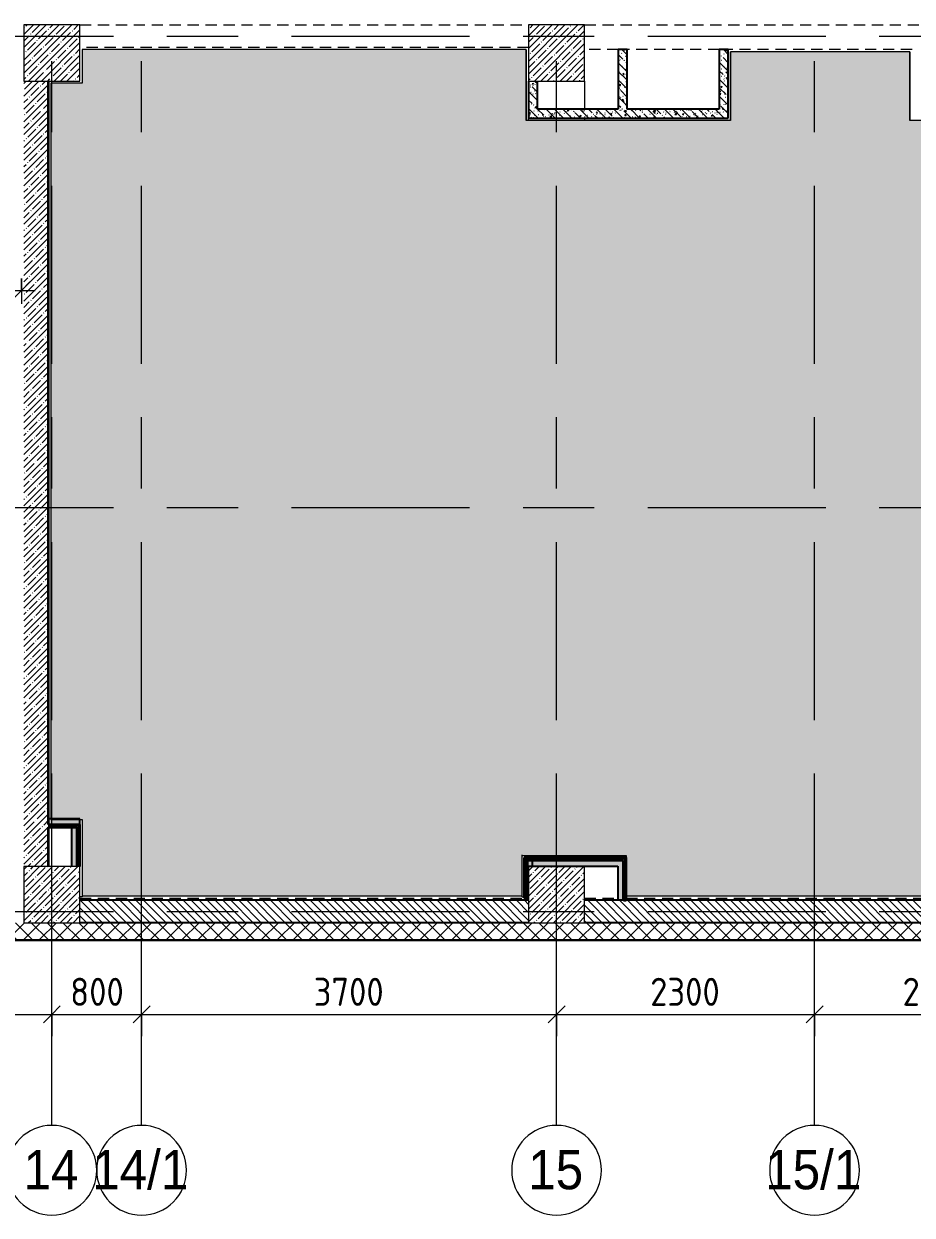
# Model space of a CAD drawing. Header units: millimetres. Extents: x 35861 to 236814, y -8553 to 29000.
# Drawn here: x 47410 to 55330, y -2706 to 7910 of the extents above; entities that cross this region are included whole.
import ezdxf

# ---------------------------------------------------------------- set-up
doc = ezdxf.new("R2010")
doc.units = ezdxf.units.MM
doc.linetypes.add('200_ШТРИХ__ш1_п0_6_', pattern=[160, 100, -60])
doc.linetypes.add('Осевая', pattern=[3175, 635, -476.25, 1587.5, -476.25])
for name, color, linetype, lineweight in [('A-ANNO-DIMS', 7, 'Continuous', 9), ('A-ANNO-DIMS-100', 7, 'Continuous', 9), ('A-CLNG', 7, 'Continuous', 9), ('A-CLNG-1', 7, 'Continuous', 13), ('A-DETL-MBND', 7, '200_ШТРИХ__ш1_п0_6_', 9), ('A-FLOR', 7, 'Continuous', 9), ('A-WALL', 7, 'Continuous', 9), ('I-WALL', 7, 'Continuous', 9), ('S-COLS', 7, 'Continuous', 9), ('Оси', 7, 'Continuous', 9), ('Оси-1', 7, 'Continuous', 20), ('Оси-2', 7, 'Осевая', 9)]:
    doc.layers.add(name, color=color, linetype=linetype, lineweight=lineweight)
for name, color, linetype, lineweight, true_color in [('A-WALL-1', 7, 'Continuous', 35, 0x3c3c3c), ('A-WALL-2', 7, 'Continuous', 25, 0x3c3c3c), ('A-WALL-FNSH-1', 7, 'Continuous', 9, 0x3c3c3c), ('A-WALL-FNSH-2', 7, 'Continuous', 13, 0x3c3c3c)]:
    doc.layers.add(name, color=color, linetype=linetype, lineweight=lineweight, true_color=true_color)
doc.styles.add('Arial', font='arial.ttf', dxfattribs={"width": 0.9, "height": 350})
doc.styles.add('ISOCPEUR', font='isocpeur.ttf', dxfattribs={"width": 0.9, "height": 250})
doc.styles.add('ISOCPEUR_1', font='isocpeur.ttf', dxfattribs={"width": 0.9, "height": 200})
doc.dimstyles.new('ISO-2_0_0_9К_Средний_округл2', dxfattribs={"dimscale": 304.8, "dimtxt": 199.196235, "dimasz": 0.492126, "dimexe": 0.393701, "dimexo": 0, "dimgap": 0, "dimtad": 1, "dimdec": 0, "dimrnd": 10, "dimzin": 0, "dimdsep": 46, "dimtxsty": 'ISOCPEUR_1', "dimblk1": 'OBLIQUE', "dimblk2": 'OBLIQUE', "dimsah": 1, "dimcen": 0.09, "dimdle": 0.393701, "dimazin": 0, "dimtfac": 1, "dimtdec": 4, "dimtix": 1, "dimtmove": 0, "dimatfit": 3, "dimfxl": 1, "dimtvp": 1, "dimtolj": 1, "dimtzin": 0, "dimarcsym": 2})
doc.dimstyles.new('ISO-2_5_0_9К_БОЛЬШОЙ', dxfattribs={"dimscale": 304.8, "dimtxt": 248.995294, "dimasz": 0.492126, "dimexe": 0.393701, "dimexo": 0.984252, "dimgap": 0, "dimtad": 1, "dimdec": 0, "dimrnd": 10, "dimzin": 0, "dimdsep": 46, "dimtxsty": 'ISOCPEUR', "dimblk1": 'OBLIQUE', "dimblk2": 'OBLIQUE', "dimsah": 1, "dimcen": 0.09, "dimdle": 0.393701, "dimazin": 0, "dimtfac": 1, "dimtdec": 4, "dimtix": 1, "dimtmove": 0, "dimatfit": 3, "dimfxl": 1, "dimtvp": 1, "dimtolj": 1, "dimtzin": 0, "dimarcsym": 2})
pattern_1 = [(135, (0, 0), (-75.43415, -75.43415), [106.68, -17.78, 3.556, -17.78]), (135, (0, 75.39), (-75.43415, -75.43415), []), (50, (0, 0), (127.52922, -11.15758), [13.335, -146.685]), (355, (0, 0), (-24.66966, 133.74002), [10.668, -117.348]), (100.451, (10.63, -0.93), (102.85973, 122.58178), [11.333, -124.663]), (46.184, (0, 35.56), (189.75516, -29.43036), [20.002, -220.027]), (96.636, (15.81, 33.1), (166.1822, 173.1996), [17, -186.995]), (351.184, (0, 35.56), (166.1839, 173.1976), [16.002, -176.022]), (21, (17.78, 26.67), (106.13027, -71.58603), [13.335, -146.685]), (326, (17.78, 26.67), (43.26188, 128.93175), [10.668, -117.348]), (71.451, (26.62, 20.7), (149.39198, 57.34505), [11.333, -124.663]), (37.5, (0, 0), (2.16223, 59.188357), [3.353, -112.573, 3.353, -115.773, -117.792]), (37.5, (0, 0), (2.16223, 59.188357), [-235.052, 3.353, -114.44]), (7.5, (0, 0), (46.77386, 70.12615), [3.353, -64.567, 3.353, -109.906, -44.894]), (7.5, (0, 0), (46.77386, 70.12615), [-181.178, 3.353, -41.542]), (327.5, (-39.65, 0), (94.91367, -4.010093), [3.353, -41.097, 3.353, -135.331, -184.023]), (327.5, (-39.65, 0), (94.91367, -4.010093), [-183.134, 3.353, -180.67]), (317.5, (-57.43, 0), (103.69057, 17.79882), [3.353, -54.432, 3.353, -88.748, -130.683]), (317.5, (-57.43, 0), (103.69057, 17.79882), [-149.885, 3.353, -127.33])]
pattern_2 = [(45, (0, 0), (-106.066, 106.066), []), (135, (0, 0), (-106.066, -106.066), [])]

# ---------------------------------------------------------------- blocks, each defined once
blk = doc.blocks.new('BSC_Колонна _Прямоугольная - 500х500-V2-План потолков с обозначением видов отделки и геометрии 1 этажа в осях 12 - 23')
at = {"layer": 'S-COLS'}
h = blk.add_hatch(dxfattribs=at)
h.set_pattern_fill('FP_4', color=256, style=0, pattern_type=2)
h.set_pattern_definition([(45, (-47660, -7650), (-57.02463, 57.02463), []), (45, (-47602.975, -7650), (-57.02463, 57.02463), [100.806, -20.161, 3.353, -16.808])])
h.paths.add_polyline_path([(-250, -250), (250, -250), (250, 250), (-250, 250)])
for p, q in [((250, 250), (-250, 250)), ((-250, 250), (-250, -250)), ((250, -250), (250, 250)), ((-250, -250), (250, -250))]:
    blk.add_line(p, q, dxfattribs=at)
blk = doc.blocks.new('BSC_Колонна _Прямоугольная - 500х500-V3-План потолков с обозначением видов отделки и геометрии 1 этажа в осях 12 - 23')
at = {"layer": 'S-COLS'}
h = blk.add_hatch(dxfattribs=at)
h.set_pattern_fill('FP_5', color=256, style=0, pattern_type=2)
h.set_pattern_definition([(45, (-52160, -7650), (-57.02463, 57.02463), []), (45, (-52102.975, -7650), (-57.02463, 57.02463), [100.806, -20.161, 3.353, -16.808])])
h.paths.add_polyline_path([(-250, -250), (250, -250), (250, 250), (-250, 250)])
for p, q in [((250, 250), (-250, 250)), ((-250, 250), (-250, -250)), ((250, -250), (250, 250)), ((-250, -250), (250, -250))]:
    blk.add_line(p, q, dxfattribs=at)
blk = doc.blocks.new('BSC_Колонна _Прямоугольная - 500х500-V7-План потолков с обозначением видов отделки и геометрии 1 этажа в осях 12 - 23')
at = {"layer": 'S-COLS'}
h = blk.add_hatch(dxfattribs=at)
h.set_pattern_fill('FP_9', color=256, style=0, pattern_type=2)
h.set_pattern_definition([(45, (-47660, -150), (-57.02463, 57.02463), []), (45, (-47602.975, -150), (-57.02463, 57.02463), [100.806, -20.161, 3.353, -16.808])])
h.paths.add_polyline_path([(-250, -250), (250, -250), (250, 250), (-250, 250)])
for p, q in [((250, 250), (-250, 250)), ((-250, 250), (-250, -250)), ((250, -250), (250, 250)), ((-250, -250), (250, -250))]:
    blk.add_line(p, q, dxfattribs=at)
blk = doc.blocks.new('BSC_Колонна _Прямоугольная - 500х500-V8-План потолков с обозначением видов отделки и геометрии 1 этажа в осях 12 - 23')
at = {"layer": 'S-COLS'}
h = blk.add_hatch(dxfattribs=at)
h.set_pattern_fill('FP_10', color=256, style=0, pattern_type=2)
h.set_pattern_definition([(45, (-52160, -150), (-57.02463, 57.02463), []), (45, (-52102.975, -150), (-57.02463, 57.02463), [100.806, -20.161, 3.353, -16.808])])
h.paths.add_polyline_path([(-250, -250), (250, -250), (250, 250), (-250, 250)])
for p, q in [((250, 250), (-250, 250)), ((-250, 250), (-250, -250)), ((250, -250), (250, 250)), ((-250, -250), (250, -250))]:
    blk.add_line(p, q, dxfattribs=at)
blk = doc.blocks.new('Ось сетки - D8-29747960-План потолков с обозначением видов отделки и геометрии 1 этажа в осях 12 - 23')
at = {"layer": 'Оси-1'}
for start, end in [(360, 180), (180, 360)]:
    blk.add_arc((0, 0), 4, start, end, dxfattribs=at)
blk = doc.blocks.new('DIMBLOCK4-План потолков с обозначением видов отделки и геометрии 1 этажа в осях 12 - 23')
at = {"layer": 'A-ANNO-DIMS-100'}
for p, q in [((43160, -1111), (43160, -797)), ((47660, -1111), (47660, -797)), ((43160, -917), (47660, -917)), ((43160, -917), (43160, -1111)), ((47660, -917), (47660, -1111))]:
    blk.add_line(p, q, dxfattribs=at)
at = {"layer": 'A-ANNO-DIMS-100', "lineweight": 20}
for p, q in [((43160, -917), (43235, -842)), ((47660, -917), (47735, -842)), ((43160, -917), (43085, -992)), ((47660, -917), (47585, -992))]:
    blk.add_line(p, q, dxfattribs=at)
at = {"layer": 'A-ANNO-DIMS-100', "color": 0, "insert": (45082, -591), "char_height": 250, "width": 787.21, "attachment_point": 1, "line_spacing_factor": 1.149209, "style": 'ISOCPEUR'}
blk.add_mtext('4500', dxfattribs=at)
blk = doc.blocks.new('_Oblique')
at = {"color": 0, "linetype": 'ByBlock', "lineweight": -2}
blk.add_line((-0.5, -0.5), (0.5, 0.5), dxfattribs=at)
blk = doc.blocks.new('DIMBLOCK5-План потолков с обозначением видов отделки и геометрии 1 этажа в осях 12 - 23')
at = {"layer": 'A-ANNO-DIMS-100'}
for p, q in [((47660, -1111), (47660, -797)), ((48460, -1111), (48460, -797)), ((47660, -917), (48460, -917)), ((47660, -917), (47660, -1111)), ((48460, -917), (48460, -1111))]:
    blk.add_line(p, q, dxfattribs=at)
at = {"layer": 'A-ANNO-DIMS-100', "lineweight": 20}
for p, q in [((47660, -917), (47735, -842)), ((48460, -917), (48535, -842)), ((47660, -917), (47585, -992)), ((48460, -917), (48385, -992))]:
    blk.add_line(p, q, dxfattribs=at)
at = {"layer": 'A-ANNO-DIMS-100', "color": 0, "insert": (47823, -591), "char_height": 250, "width": 568.86, "attachment_point": 1, "line_spacing_factor": 1.149209, "style": 'ISOCPEUR'}
blk.add_mtext('800', dxfattribs=at)
blk = doc.blocks.new('DIMBLOCK6-План потолков с обозначением видов отделки и геометрии 1 этажа в осях 12 - 23')
at = {"layer": 'A-ANNO-DIMS-100'}
for p, q in [((48460, -1111), (48460, -797)), ((52160, -1111), (52160, -797)), ((48460, -917), (52160, -917)), ((48460, -917), (48460, -1111)), ((52160, -917), (52160, -1111))]:
    blk.add_line(p, q, dxfattribs=at)
at = {"layer": 'A-ANNO-DIMS-100', "lineweight": 20}
for p, q in [((48460, -917), (48535, -842)), ((52160, -917), (52235, -842)), ((48460, -917), (48385, -992)), ((52160, -917), (52085, -992))]:
    blk.add_line(p, q, dxfattribs=at)
at = {"layer": 'A-ANNO-DIMS-100', "color": 0, "insert": (49994, -591), "char_height": 250, "width": 758.48, "attachment_point": 1, "line_spacing_factor": 1.149209, "style": 'ISOCPEUR'}
blk.add_mtext('3700', dxfattribs=at)
blk = doc.blocks.new('DIMBLOCK7-План потолков с обозначением видов отделки и геометрии 1 этажа в осях 12 - 23')
at = {"layer": 'A-ANNO-DIMS-100'}
for p, q in [((52160, -1111), (52160, -797)), ((54460, -1111), (54460, -797)), ((52160, -917), (54460, -917)), ((52160, -917), (52160, -1111)), ((54460, -917), (54460, -1111))]:
    blk.add_line(p, q, dxfattribs=at)
at = {"layer": 'A-ANNO-DIMS-100', "lineweight": 20}
for p, q in [((52160, -917), (52235, -842)), ((54460, -917), (54535, -842)), ((52160, -917), (52085, -992)), ((54460, -917), (54385, -992))]:
    blk.add_line(p, q, dxfattribs=at)
at = {"layer": 'A-ANNO-DIMS-100', "color": 0, "insert": (52994, -591), "char_height": 250, "width": 758.48, "attachment_point": 1, "line_spacing_factor": 1.149209, "style": 'ISOCPEUR'}
blk.add_mtext('2300', dxfattribs=at)
blk = doc.blocks.new('DIMBLOCK8-План потолков с обозначением видов отделки и геометрии 1 этажа в осях 12 - 23')
at = {"layer": 'A-ANNO-DIMS-100'}
for p, q in [((54460, -1111), (54460, -797)), ((56660, -1111), (56660, -797)), ((54460, -917), (56660, -917)), ((54460, -917), (54460, -1111)), ((56660, -917), (56660, -1111))]:
    blk.add_line(p, q, dxfattribs=at)
at = {"layer": 'A-ANNO-DIMS-100', "lineweight": 20}
for p, q in [((54460, -917), (54535, -842)), ((56660, -917), (56735, -842)), ((54460, -917), (54385, -992)), ((56660, -917), (56585, -992))]:
    blk.add_line(p, q, dxfattribs=at)
at = {"layer": 'A-ANNO-DIMS-100', "color": 0, "insert": (55244, -591), "char_height": 250, "width": 758.48, "attachment_point": 1, "line_spacing_factor": 1.149209, "style": 'ISOCPEUR'}
blk.add_mtext('2200', dxfattribs=at)
blk = doc.blocks.new('DIMBLOCK62-План потолков с обозначением видов отделки и геометрии 1 этажа в осях 12 - 23')
at = {"layer": 'A-ANNO-DIMS-100'}
for p, q in [((45980, 5880), (45980, 5415)), ((45980, 5535), (45980, 5880)), ((47390, 5641), (47390, 5415)), ((47390, 5535), (47390, 5641)), ((45980, 5535), (47510, 5535))]:
    blk.add_line(p, q, dxfattribs=at)
at = {"layer": 'A-ANNO-DIMS-100', "lineweight": 20}
for p, q in [((45980, 5535), (45905, 5460)), ((45980, 5535), (46055, 5610)), ((47390, 5535), (47315, 5460)), ((47390, 5535), (47465, 5610))]:
    blk.add_line(p, q, dxfattribs=at)
at = {"layer": 'A-ANNO-DIMS-100', "color": 0, "insert": (46457, 5796), "char_height": 200, "width": 547.02, "attachment_point": 1, "line_spacing_factor": 1.149209, "style": 'ISOCPEUR_1'}
blk.add_mtext('1410', dxfattribs=at)

msp = doc.modelspace()

# ---------------------------------------------------------------- hatches: boundary and pattern name
at = {"layer": 'A-CLNG'}
h = msp.add_hatch(color=256, dxfattribs=at)
h.paths.add_polyline_path([(62830.9, 140), (65390, 140), (65390, 7660), (62210, 7660), (62210, 7050), (60890, 7050), (60890, 7680), (56930, 7680), (56930, 7050), (55310, 7050), (55310, 7660), (53710, 7660), (53710, 7050), (51890, 7050), (51890, 7680), (47930, 7680), (47930, 7380), (47650, 7380), (47650, 820), (47930, 820), (47930, 140), (51851.5, 140), (51851.5, 500), (52780, 500), (52780, 140), (56390, 140), (56390, 500), (57180, 500), (57180, 140), (60890, 140), (60890, 500), (61630, 500), (61630, 140)])
h.paths.add_polyline_path([(56515.2, 2018.1), (56416.5, 2018.1), (56416.5, 2418.1), (57416.5, 2418.1), (57416.5, 2018.1), (57122.1, 2018.1)])
at = {"layer": 'A-WALL'}
h = msp.add_hatch(dxfattribs=at)
h.set_pattern_fill('FP_34', color=256, style=0, pattern_type=2)
h.set_pattern_definition([(135, (0, 0), (-35.35534, -35.35534), [])])
h.paths.add_polyline_path([(64274.2, -100), (65410, -100), (65410, 100), (61410, 100), (61410, -100), (62830.9, -100)])
h.paths.add_polyline_path([(60910, -100), (60910, 100), (56910, 100), (56910, -100), (58501.1, -100)])
h.paths.add_polyline_path([(56410, -100), (56410, 100), (52410, 100), (52410, -100), (55614.5, -100)])
h.paths.add_polyline_path([(51910, -100), (51910, 100), (47910, 100), (47910, -100), (49841.4, -100)])
h = msp.add_hatch(dxfattribs=at)
h.set_pattern_fill('FP_17', color=256, style=0, pattern_type=2)
h.set_pattern_definition([(45, (0, 0), (-70.71068, 70.71068), []), (135, (0, 0), (-70.71068, -70.71068), [])])
h.paths.add_polyline_path([(75098.9, -250), (75700, -250), (75700, -100), (38742.7, -100), (38742.7, -250), (74377.2, -250)])
at = {"layer": 'I-WALL'}
h = msp.add_hatch(dxfattribs=at)
h.set_pattern_fill('FP_20', color=256, style=0, pattern_type=2)
h.set_pattern_definition(pattern_1)
h.paths.add_polyline_path([(52710, 7150), (52790, 7150), (52790, 7680), (52710, 7680)])
h = msp.add_hatch(dxfattribs=at)
h.set_pattern_fill('FP_20', color=256, style=0, pattern_type=2)
h.set_pattern_definition(pattern_1)
h.paths.add_polyline_path([(53690, 7150), (53690, 7680), (53610, 7680), (53610, 7150)])
h = msp.add_hatch(dxfattribs=at)
h.set_pattern_fill('FP_1', color=256, style=0, pattern_type=2)
h.set_pattern_definition([(45, (0, 0), (-57.02463, 57.02463), []), (45, (57.025, 0), (-57.02463, 57.02463), [100.806, -20.161, 3.353, -16.808])])
h.paths.add_polyline_path([(47630, 400), (47630, 7400), (47410, 7400), (47410, 400)])
h = msp.add_hatch(dxfattribs=at)
h.set_pattern_fill('FP_20', color=256, style=0, pattern_type=2)
h.set_pattern_definition(pattern_1)
h.paths.add_polyline_path([(51990, 7070), (51990, 7400), (51910, 7400), (51910, 7070)])
h = msp.add_hatch(dxfattribs=at)
h.set_pattern_fill('FP_20', color=256, style=0, pattern_type=2)
h.set_pattern_definition(pattern_1)
h.paths.add_polyline_path([(53690, 7070), (53690, 7150), (51990, 7150), (51990, 7070), (52727.9, 7070)])
for points in [[(47910, 775), (47910, 825), (47630, 825), (47630, 775)], [(47885, 400), (47885, 750), (47835, 750), (47835, 400)], [(52705, 405), (52705, 455), (51871.5, 455), (51871.5, 405)], [(51896.5, 120), (51910, 120), (51910, 400), (51946.5, 400), (51946.5, 480), (51896.5, 480)], [(52727.9, 100), (52755, 100), (52755, 455), (52705, 455), (52705, 100)]]:
    msp.add_hatch(color=256, dxfattribs=at).paths.add_polyline_path(points)
h = msp.add_hatch(dxfattribs=at)
h.set_pattern_fill('FP_63', color=256, style=0, pattern_type=2)
h.set_pattern_definition(pattern_2)
h.paths.add_polyline_path([(47897.5, 762.5), (47910, 762.5), (47910, 775), (47630, 775), (47630, 762.5)])
h = msp.add_hatch(dxfattribs=at)
h.set_pattern_fill('FP_63', color=256, style=0, pattern_type=2)
h.set_pattern_definition(pattern_2)
h.paths.add_polyline_path([(47885, 750), (47897.5, 750), (47897.5, 762.5), (47630, 762.5), (47630, 750), (47835, 750)])
h = msp.add_hatch(dxfattribs=at)
h.set_pattern_fill('FP_63', color=256, style=0, pattern_type=2)
h.set_pattern_definition(pattern_2)
h.paths.add_polyline_path([(47897.5, 400), (47897.5, 750), (47885, 750), (47885, 400)])
h = msp.add_hatch(dxfattribs=at)
h.set_pattern_fill('FP_63', color=256, style=0, pattern_type=2)
h.set_pattern_definition(pattern_2)
h.paths.add_polyline_path([(47897.5, 400), (47910, 400), (47910, 762.5), (47897.5, 762.5), (47897.5, 441.9)])
h = msp.add_hatch(dxfattribs=at)
h.set_pattern_fill('FP_63', color=256, style=0, pattern_type=2)
h.set_pattern_definition(pattern_2)
h.paths.add_polyline_path([(52727.9, 467.5), (52767.5, 467.5), (52767.5, 480), (51871.5, 480), (51871.5, 467.5), (52705, 467.5)])
h = msp.add_hatch(dxfattribs=at)
h.set_pattern_fill('FP_63', color=256, style=0, pattern_type=2)
h.set_pattern_definition(pattern_2)
h.paths.add_polyline_path([(51884, 120), (51884, 480), (51871.5, 480), (51871.5, 120)])
h = msp.add_hatch(dxfattribs=at)
h.set_pattern_fill('FP_63', color=256, style=0, pattern_type=2)
h.set_pattern_definition(pattern_2)
h.paths.add_polyline_path([(52755, 455), (52755, 467.5), (51871.5, 467.5), (51871.5, 455), (52727.9, 455)])
h = msp.add_hatch(dxfattribs=at)
h.set_pattern_fill('FP_63', color=256, style=0, pattern_type=2)
h.set_pattern_definition(pattern_2)
h.paths.add_polyline_path([(51896.5, 120), (51896.5, 480), (51884, 480), (51884, 120)])
h = msp.add_hatch(dxfattribs=at)
h.set_pattern_fill('FP_63', color=256, style=0, pattern_type=2)
h.set_pattern_definition(pattern_2)
h.paths.add_polyline_path([(52767.5, 100), (52767.5, 467.5), (52755, 467.5), (52755, 100)])
h = msp.add_hatch(dxfattribs=at)
h.set_pattern_fill('FP_63', color=256, style=0, pattern_type=2)
h.set_pattern_definition(pattern_2)
h.paths.add_polyline_path([(52780, 100), (52780, 480), (52767.5, 480), (52767.5, 100)])

# ---------------------------------------------------------------- linework, layer by layer
at = {"layer": 'A-CLNG-1'}
for p, q in [((51890, 7680), (47930, 7680)), ((47930, 7680), (47930, 7380)), ((51890, 7679), (51890, 7680)), ((53710, 7660), (53710, 7050)), ((55310, 7660), (53711, 7660)), ((55310, 7659), (55310, 7660)), ((47930, 7380), (47650, 7380)), ((47650, 7380), (47650, 820)), ((53710, 7050), (51890, 7050)), ((56930, 7050), (55310, 7050)), ((47650, 820), (47930, 820)), ((47930, 820), (47930, 140)), ((51851.5, 500), (52780, 500)), ((52780, 500), (52780, 480)), ((47930, 140), (51851.5, 140)), ((51851.5, 140), (51851.5, 140.5)), ((52781, 140), (56390, 140))]:
    msp.add_line(p, q, dxfattribs=at)
at = {"layer": 'A-DETL-MBND'}
for p, q in [((47910, 7900), (51910, 7900)), ((52410, 7900), (56410, 7900)), ((51910, 7700), (47910, 7700)), ((52710, 7680), (52410, 7680)), ((53610, 7680), (52790, 7680)), ((55330, 7680), (53690, 7680)), ((47931, 130), (47910, 130)), ((47910, 120), (51871.5, 120)), ((47930, 140), (47930, 130)), ((47931, 140.1), (47931, 130)), ((51851.5, 130), (51851.5, 140)), ((51851.5, 130), (51871.5, 130)), ((52410, 120), (52705, 120)), ((52780, 120), (56410, 120))]:
    msp.add_line(p, q, dxfattribs=at)
at = {"layer": 'A-FLOR'}
for p, q in [((51990, 7400), (52410, 7400)), ((52410, 7400), (52410, 7150)), ((51910, 7050), (51910, 7070)), ((52410, 7070), (52410, 7050)), ((51910, 480), (51910, 500)), ((52410, 500), (52410, 480)), ((52410, 400), (51946.5, 400)), ((52410, 405), (52410, 400))]:
    msp.add_line(p, q, dxfattribs=at)
at = {"layer": 'A-WALL'}
for p, q in [((47630, 775), (47630, 750)), ((47630, 762.5), (47897.5, 762.5)), ((47897.5, 400), (47897.5, 762.5)), ((52767.5, 467.5), (51871.5, 467.5)), ((51884, 480), (51884, 120)), ((52767.5, 100), (52767.5, 467.5)), ((38742.7, -250), (75850, -250))]:
    msp.add_line(p, q, dxfattribs=at)
at = {"layer": 'A-WALL-1'}
for p, q in [((47630, 775), (47630, 7400)), ((47630, 775), (47910, 775)), ((47630, 400), (47630, 750)), ((47630, 750), (47885, 750)), ((47885, 400), (47885, 750)), ((47910, 400), (47910, 775)), ((52780, 480), (51871.5, 480)), ((51871.5, 480), (51871.5, 120)), ((52755, 455), (51871.5, 455)), ((51896.5, 480), (51896.5, 120)), ((52755, 100), (52755, 455)), ((52780, 100), (52780, 480)), ((51871.5, 120), (51896.5, 120)), ((52755, 100), (52780, 100))]:
    msp.add_line(p, q, dxfattribs=at)
at = {"layer": 'A-WALL-2'}
for p, q in [((52710, 7680), (52710, 7150)), ((52790, 7680), (52710, 7680)), ((52790, 7150), (52790, 7680)), ((53690, 7680), (53610, 7680)), ((53610, 7680), (53610, 7150)), ((53690, 7070), (53690, 7680)), ((51910, 7400), (51910, 7070)), ((51990, 7150), (51990, 7400)), ((52710, 7150), (51990, 7150)), ((53610, 7150), (52790, 7150)), ((51910, 7070), (53690, 7070)), ((47910, 825), (47630, 825)), ((47835, 750), (47835, 400)), ((47910, 775), (47910, 825)), ((51946.5, 400), (51946.5, 480)), ((51871.5, 405), (52705, 405)), ((52705, 405), (52705, 100)), ((51896.5, 120), (51910, 120)), ((51910, 100), (47910, 100)), ((56410, 100), (52410, 100)), ((51910, -100), (47910, -100)), ((56410, -100), (52410, -100))]:
    msp.add_line(p, q, dxfattribs=at)
at = {"layer": 'A-WALL-FNSH-1'}
msp.add_line((38742.7, -258), (75858, -258), dxfattribs=at)
at = {"layer": 'A-WALL-FNSH-2'}
for p, q in [((51889, 7679), (51889, 7049)), ((51890, 7679), (51889, 7679)), ((51890, 7049), (51890, 7679)), ((53711, 7660), (53710, 7660)), ((53711, 7050), (53711, 7660)), ((55309, 7659), (55309, 7049)), ((55310, 7659), (55309, 7659)), ((55310, 7049), (55310, 7659)), ((51889, 7049), (51890, 7049)), ((53710, 7050), (53711, 7050)), ((55309, 7049), (55310, 7049)), ((51851.5, 501), (51850.5, 501)), ((51850.5, 501), (51850.5, 140.5)), ((51851.5, 140.5), (51851.5, 501)), ((52781, 500), (52780, 500)), ((52781, 140), (52781, 500)), ((51850.5, 140.5), (51851.5, 140.5)), ((52780, 140), (52781, 140)), ((38742.7, -253), (75853, -253))]:
    msp.add_line(p, q, dxfattribs=at)
at = {"layer": 'Оси'}
for p, q in [((47660, -1906.3), (47660, 593.7)), ((48460, -1906.3), (48460, 593.7)), ((52160, -1906.3), (52160, 593.7)), ((54460, -1906.3), (54460, 593.7))]:
    msp.add_line(p, q, dxfattribs=at)
at = {"layer": 'Оси-2'}
for p, q in [((47660, 593.7), (47660, 24898.1)), ((48460, 593.7), (48460, 24898.1)), ((52160, 593.7), (52160, 24898.1)), ((54460, 593.7), (54460, 24898.1)), ((39160.8, 7800), (82200, 7800)), ((39160.8, 3600), (82200, 3600)), ((39160.8, 0), (82200, 0))]:
    msp.add_line(p, q, dxfattribs=at)

# ---------------------------------------------------------------- block references
at = {"layer": 'S-COLS'}
for name, p in [('BSC_Колонна _Прямоугольная - 500х500-V2-План потолков с обозначением видов отделки и геометрии 1 этажа в осях 12 - 23', (47660, 7650)), ('BSC_Колонна _Прямоугольная - 500х500-V3-План потолков с обозначением видов отделки и геометрии 1 этажа в осях 12 - 23', (52160, 7650)), ('BSC_Колонна _Прямоугольная - 500х500-V7-План потолков с обозначением видов отделки и геометрии 1 этажа в осях 12 - 23', (47660, 150)), ('BSC_Колонна _Прямоугольная - 500х500-V8-План потолков с обозначением видов отделки и геометрии 1 этажа в осях 12 - 23', (52160, 150))]:
    msp.add_blockref(name, p, dxfattribs=at)
at = {"layer": 'Оси-1', "xscale": 99.99999999999993, "yscale": 99.99999999999993, "zscale": 99.99999999999993}
for p in [(47660, -2306.3), (48460, -2306.3), (52160, -2306.3), (54460, -2306.3)]:
    msp.add_blockref('Ось сетки - D8-29747960-План потолков с обозначением видов отделки и геометрии 1 этажа в осях 12 - 23', p, dxfattribs=at)

# ---------------------------------------------------------------- texts
at = {"layer": 'Оси', "char_height": 350, "attachment_point": 1, "style": 'Arial'}
for s, insert, width in [('14/1', (48019.7, -2125.6), 1060.633), ('15/1', (54019.7, -2125.6), 1060.633), ('14', (47407.4, -2125.6), 606.076), ('15', (51907.4, -2125.6), 606.076)]:
    msp.add_mtext(s, dxfattribs=dict(at, insert=insert, width=width))

# ---------------------------------------------------------------- dimensions: what is measured, and where the dimension line sits
at = {"layer": 'A-ANNO-DIMS'}
for base, p1, p2, dimstyle, override, picture, middle in [((47390, 5534.5701), (45980.462, 5879.7921), (47390, 5640.6361), 'ISO-2_0_0_9К_Средний_округл2', {"dimpost": '<>', "dimfxl": 1429.682834}, 'DIMBLOCK62-План потолков с обозначением видов отделки и геометрии 1 этажа в осях 12 - 23', (46685.231, 5634.5701)), ((47660, -917.5), (43160, -811.4), (47660, -811.4), 'ISO-2_5_0_9К_БОЛЬШОЙ', {"dimpost": '<>', "dimfxl": 4500}, 'DIMBLOCK4-План потолков с обозначением видов отделки и геометрии 1 этажа в осях 12 - 23', (45410, -792.5)), ((48460, -917.5), (47660, -811.4), (48460, -811.4), 'ISO-2_5_0_9К_БОЛЬШОЙ', {"dimpost": '<>', "dimfxl": 800}, 'DIMBLOCK5-План потолков с обозначением видов отделки и геометрии 1 этажа в осях 12 - 23', (48060, -792.5)), ((52160, -917.5), (48460, -811.4), (52160, -811.4), 'ISO-2_5_0_9К_БОЛЬШОЙ', {"dimpost": '<>', "dimfxl": 3700}, 'DIMBLOCK6-План потолков с обозначением видов отделки и геометрии 1 этажа в осях 12 - 23', (50310, -792.5)), ((54460, -917.5), (52160, -811.4), (54460, -811.4), 'ISO-2_5_0_9К_БОЛЬШОЙ', {"dimpost": '<>', "dimfxl": 2300}, 'DIMBLOCK7-План потолков с обозначением видов отделки и геометрии 1 этажа в осях 12 - 23', (53310, -792.5)), ((56660, -917.5), (54460, -811.4), (56660, -811.4), 'ISO-2_5_0_9К_БОЛЬШОЙ', {"dimpost": '<>', "dimfxl": 2200}, 'DIMBLOCK8-План потолков с обозначением видов отделки и геометрии 1 этажа в осях 12 - 23', (55560, -792.5))]:
    dim = msp.add_linear_dim(base=base, p1=p1, p2=p2, dimstyle=dimstyle, override=override, dxfattribs=at)
    dim.commit()
    dim.dimension.update_dxf_attribs({"geometry": picture, "text_midpoint": middle})

doc.saveas('drawing.dxf')
